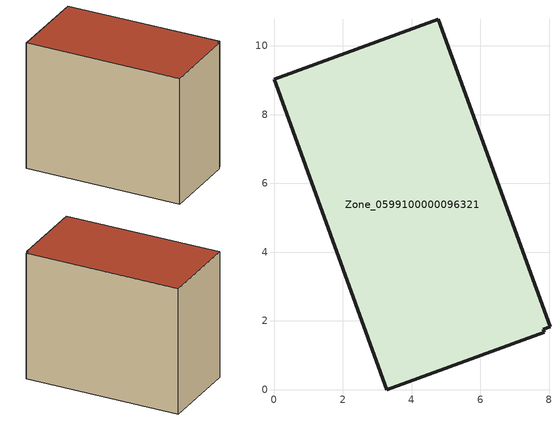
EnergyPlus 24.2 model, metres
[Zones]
Zone_0599100000096321
 floor ground (C_G): 8.03,1.82 7.83,1.76 7.87,1.67 3.28,0 0,9.02 4.78,10.77 z0
 wall outside (C_F): 8.03,1.82 4.78,10.77 0,9.02 3.28,0 7.87,1.67 7.83,1.76 8.03,1.82 z0:7.86
 roof outside (C_R): 7.83,1.76 8.03,1.82 4.78,10.77 0,9.02 3.28,0 7.87,1.67 z7.86
[BUILDING]
Pand.0599100000096321: North Axis=0; Terrain=City; Loads Convergence Tolerance Value=0.04; Temperature Convergence Tolerance Value=0.4; Solar Distribution=FullExterior; Maximum Number of Warmup Days=25; Minimum Number of Warmup Days=1
[Site:Location]
Rotterdam.The.Hague.AP_ZH_NLD Design_Conditions: Latitude=51.96; Longitude=4.45; Time Zone=1; Elevation=-4.5
[SITE:GROUNDTEMPERATURE:BUILDINGSURFACE]
18, 18, 18, 18, 18, 18, 18, 18, 18, 18, 18, 18
[MATERIAL] Thermal Absorptance=0.9; Solar Absorptance=0.7; Visible Absorptance=0.7
Name | Roughness | Thickness | Conductivity | Density | Specific Heat
G.TI.1975-1991 | MediumSmooth | 0.15 | 0.288461 | 540 | 1210
F.TI.1975-1991 | Rough | 0.3 | 0.230769 | 1920 | 840
R.TI.1975-1991 | MediumRough | 0.2 | 0.153846 | 1500 | 1000
[CONSTRUCTION]
C_G: G.TI.1975-1991
C_F: F.TI.1975-1991
C_R: R.TI.1975-1991
[ZONE]
Zone_0599100000096321: Type=1; Multiplier=1; Ceiling Height=Autocalculate; Volume=Autocalculate; Floor Area=autocalculate; Part of Total Floor Area=Yes
[ZONEINFILTRATION:DESIGNFLOWRATE]
Infil_Zone_0599100000096321: Zone or ZoneList or Space or SpaceList=Zone_0599100000096321; Schedule=AlwaysOn; Design Flow Rate Calculation Method=Flow/Area; Flow Rate per Floor Area=0.003; Constant Term Coefficient=1; Temperature Term Coefficient=0; Velocity Term Coefficient=0; Velocity Squared Term Coefficient=0
[HVACTEMPLATE:ZONE:IDEALLOADSAIRSYSTEM]
Zone_0599100000096321: Maximum Heating Supply Air Temperature=50; Minimum Cooling Supply Air Temperature=13; Maximum Heating Supply Air Humidity Ratio=0.0156; Minimum Cooling Supply Air Humidity Ratio=0.0077; Heating Limit=NoLimit; Cooling Limit=NoLimit; Dehumidification Control Type=ConstantSensibleHeatRatio; Cooling Sensible Heat Ratio=0.7; Dehumidification Setpoint=60; Humidification Control Type=None; Humidification Setpoint=30; Outdoor Air Method=None; Outdoor Air Flow Rate per Person=0.00944; Outdoor Air Flow Rate per Zone Floor Area=0; Outdoor Air Flow Rate per Zone=0; Demand Controlled Ventilation Type=None; Outdoor Air Economizer Type=NoEconomizer; Heat Recovery Type=None; Sensible Heat Recovery Effectiveness=0.7; Latent Heat Recovery Effectiveness=0.65
[ZONECONTROL:THERMOSTAT]
ThermostatControl_Zone_0599100000096321: Zone or ZoneList=Zone_0599100000096321; Control Type Schedule=DualSetpointControlType; Control 1=Thermostat_Zone_0599100000096321; Temperature Difference Between Cutout And Setpoint=0
[THERMOSTATSETPOINT:DUALSETPOINT]
Thermostat_Zone_0599100000096321: Heating Setpoint Temperature Schedule=HeatingSetpoint_Zone_0599100000096321; Cooling Setpoint Temperature Schedule=CoolingSetpoint_Zone_0599100000096321
[SCHEDULE:COMPACT]
HeatingSetpoint_Zone_0599100000096321: Through: 12/31, For: AllDays, Until: 24:00, 21
CoolingSetpoint_Zone_0599100000096321: Through: 12/31, For: AllDays, Until: 24:00, 24
DualSetpointControlType: Through: 12/31, For: AllDays, Until: 24:00, 4
AlwaysOn: Through: 12/31, For: AllDays, Until: 24:00, 1
